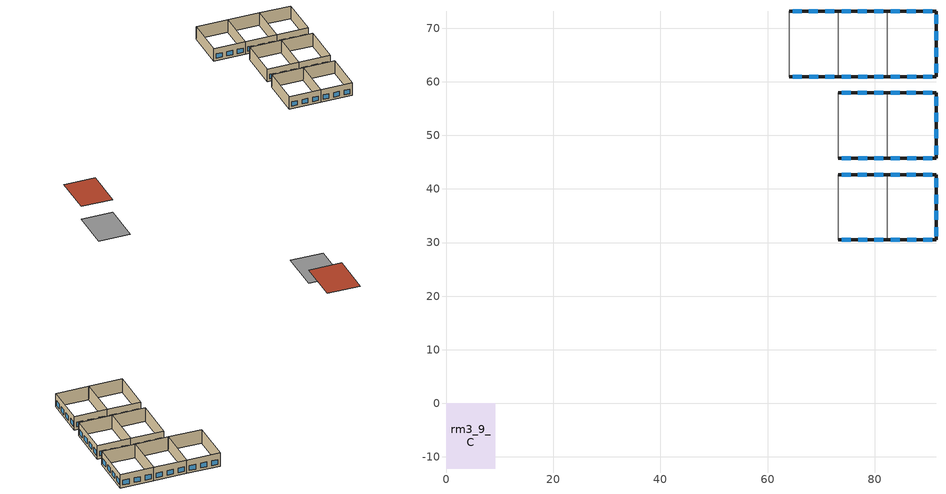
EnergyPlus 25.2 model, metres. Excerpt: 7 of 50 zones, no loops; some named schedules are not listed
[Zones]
rm3_9_C
 floor outside (SIMULATED_SL110): 0,-12.19 0,0 9.14,0 9.14,-12.19 z0
 wall outside (4_CONC_RADVA135): 82.3,42.67 73.15,42.67 / 73.15,30.48 82.3,30.48 z0:3.96
 wall to rm3_8_C (PARTITION115_rev): 73.15,42.67 73.15,30.48 z0:3.96
 wall to rm3_10_C (PARTITION115): 82.3,30.48 82.3,42.67 z0:3.96
 window (GT3): 81.59,42.67 79.92,42.67 / 78.55,42.67 76.87,42.67 / 75.5,42.67 73.82,42.67 / 73.85,30.48 75.53,30.48 / 76.9,30.48 78.58,30.48 / 79.95,30.48 81.62,30.48 z0.76:2.13
 roof outside (CONC_4_IN_NO96): 0,12.19 0,0 9.14,0 9.14,12.19 z3.96
rm3_10_C
 floor outside (SIMULATED_SL110): 0,-12.19 0,0 9.14,0 9.14,-12.19 z0
 wall outside (4_CONC_RADVA135): 82.3,30.48 91.44,30.48 91.44,42.67 82.3,42.67 z0:3.96
 window (GT3): 90.74,42.67 89.06,42.67 / 87.69,42.67 86.02,42.67 / 84.64,42.67 82.97,42.67 / 91.44,31.18 91.44,32.86 / 91.44,34.23 91.44,35.91 / 91.44,37.28 91.44,38.95 / 91.44,40.33 91.44,42 / 83,30.48 84.67,30.48 / 86.05,30.48 87.72,30.48 / 89.09,30.48 90.77,30.48 z0.76:2.13
 roof outside (CONC_4_IN_NO96): 0,12.19 0,0 9.14,0 9.14,12.19 z3.96
rm4_9_C
 floor outside (SIMULATED_SL110): 0,-12.19 0,0 9.14,0 9.14,-12.19 z0
 wall outside (4_CONC_RADVA135): 82.3,57.91 73.15,57.91 / 73.15,45.72 82.3,45.72 z0:3.96
 wall to rm4_8_C (PARTITION115_rev): 73.15,57.91 73.15,45.72 z0:3.96
 wall to rm4_10_C (PARTITION115): 82.3,45.72 82.3,57.91 z0:3.96
 window (GT3): 81.59,57.91 79.92,57.91 / 78.55,57.91 76.87,57.91 / 75.5,57.91 73.82,57.91 / 73.85,45.72 75.53,45.72 / 76.9,45.72 78.58,45.72 / 79.95,45.72 81.62,45.72 z0.76:2.13
 roof outside (CONC_4_IN_NO96): 0,12.19 0,0 9.14,0 9.14,12.19 z3.96
rm4_10_C
 floor outside (SIMULATED_SL110): 0,-12.19 0,0 9.14,0 9.14,-12.19 z0
 wall outside (4_CONC_RADVA135): 82.3,45.72 91.44,45.72 91.44,57.91 82.3,57.91 z0:3.96
 window (GT3): 90.74,57.91 89.06,57.91 / 87.69,57.91 86.02,57.91 / 84.64,57.91 82.97,57.91 / 91.44,46.42 91.44,48.1 / 91.44,49.47 91.44,51.15 / 91.44,52.52 91.44,54.19 / 91.44,55.56 91.44,57.24 / 83,45.72 84.67,45.72 / 86.05,45.72 87.72,45.72 / 89.09,45.72 90.77,45.72 z0.76:2.13
 roof outside (CONC_4_IN_NO96): 0,12.19 0,0 9.14,0 9.14,12.19 z3.96
rm5_8_C
 floor outside (SIMULATED_SL110): 0,-12.19 0,0 9.14,0 9.14,-12.19 z0
 wall outside (4_CONC_RADVA135): 73.15,73.15 64.01,73.15 / 64.01,60.96 73.15,60.96 z0:3.96
 wall to rm5_7_C (PARTITION115_rev): 64.01,73.15 64.01,60.96 z0:3.96
 wall to rm5_9_C (PARTITION115): 73.15,60.96 73.15,73.15 z0:3.96
 window (GT3): 72.45,73.15 70.78,73.15 / 69.4,73.15 67.73,73.15 / 66.36,73.15 64.68,73.15 / 64.71,60.96 66.39,60.96 / 67.76,60.96 69.43,60.96 / 70.81,60.96 72.48,60.96 z0.76:2.13
 roof outside (CONC_4_IN_NO96): 0,12.19 0,0 9.14,0 9.14,12.19 z3.96
rm5_9_C
 floor outside (SIMULATED_SL110): 0,-12.19 0,0 9.14,0 9.14,-12.19 z0
 wall outside (4_CONC_RADVA135): 82.3,73.15 73.15,73.15 / 73.15,60.96 82.3,60.96 z0:3.96
 wall to rm5_10_C (PARTITION115): 82.3,60.96 82.3,73.15 z0:3.96
 window (GT3): 81.59,73.15 79.92,73.15 / 78.55,73.15 76.87,73.15 / 75.5,73.15 73.82,73.15 / 73.85,60.96 75.53,60.96 / 76.9,60.96 78.58,60.96 / 79.95,60.96 81.62,60.96 z0.76:2.13
 roof outside (CONC_4_IN_NO96): 0,12.19 0,0 9.14,0 9.14,12.19 z3.96
rm5_10_C
 floor outside (SIMULATED_SL110): 0,-12.19 0,0 9.14,0 9.14,-12.19 z0
 wall outside (4_CONC_RADVA135): 82.3,60.96 91.44,60.96 91.44,73.15 82.3,73.15 z0:3.96
 window (GT3): 90.74,73.15 89.06,73.15 / 87.69,73.15 86.02,73.15 / 84.64,73.15 82.97,73.15 / 91.44,61.66 91.44,63.34 / 91.44,64.71 91.44,66.39 / 91.44,67.76 91.44,69.43 / 91.44,70.81 91.44,72.48 / 83,60.96 84.67,60.96 / 86.05,60.96 87.72,60.96 / 89.09,60.96 90.77,60.96 z0.76:2.13
 roof outside (CONC_4_IN_NO96): 0,12.19 0,0 9.14,0 9.14,12.19 z3.96
[Material] Roughness=MediumRough; Thermal Absorptance=0.9
Name | Thickness {m} | Conductivity {W/m-K} | Density {kg/m3} | Specific Heat {J/kg-K} | Solar Absorptance
CONC_4_IN_NO96__CC03_97 | 0.10159 | 1.310345 | 2242.584 | 836.7661 | 0.7
SIMULATED_SL110__IN05_111 | 0.245821 | 0.04324 | 9.611076 | 836.7661 | 0
SIMULATED_SL110__MAT357_112 | 0.4572 | 0.8648 | 1361.569 | 836.7661 | 0
SIMULATED_SL110__MAT356_113 | 0.3048 | 0.51888 | 1601.846 | 836.7661 | 0
PARTITION115__GP02_87 | 0.0158801 | 0.160161 | 800.923 | 836.7661 | 0.3
4_CONC_RADVA135__CC14_80 | 0.10159 | 1.801724 | 2242.584 | 836.7661 | 0.7
4_CONC_RADVA135__IN36_136 | 0.0762 | 0.034592 | 28.83323 | 1213.311 | 0.7
4_CONC_RADVA135__GP02_87 | 0.0158801 | 0.160161 | 800.923 | 836.7661 | 0.7
[Construction]
CONC_4_IN_NO96: CONC_4_IN_NO96__CC03_97
SIMULATED_SL110: SIMULATED_SL110__IN05_111, SIMULATED_SL110__MAT357_112, SIMULATED_SL110__MAT356_113
PARTITION115; PARTITION115_rev: PARTITION115__GP02_87, PARTITION115__WMF00_116, PARTITION115__GP02_87
4_CONC_RADVA135: 4_CONC_RADVA135__CC14_80, 4_CONC_RADVA135__IN36_136, 4_CONC_RADVA135__GP02_87
GT3: BRONZE 6MM
rm3_9_CFURNCONS: rm3_9_CFURN
rm3_10_CFURNCONS: rm3_10_CFURN
rm4_9_CFURNCONS: rm4_9_CFURN
rm4_10_CFURNCONS: rm4_10_CFURN
rm5_8_CFURNCONS: rm5_8_CFURN
rm5_9_CFURNCONS: rm5_9_CFURN
rm5_10_CFURNCONS: rm5_10_CFURN
[Material:NoMass]
PARTITION115__WMF00_116: Roughness=MediumRough; Thermal Resistance {m2-K/W}=0.107499; Thermal Absorptance=0.9; Solar Absorptance=0.3
[WindowMaterial:Glazing]
BRONZE 6MM: Optical Data Type=SpectralAverage; Thickness {m}=.006; Solar Transmittance at Normal Incidence=.482; Front Side Solar Reflectance at Normal Incidence=.054; Back Side Solar Reflectance at Normal Incidence=.054; Visible Transmittance at Normal Incidence=.534; Front Side Visible Reflectance at Normal Incidence=.057; Back Side Visible Reflectance at Normal Incidence=.057; Infrared Transmittance at Normal Incidence=0; Front Side Infrared Hemispherical Emissivity=.84; Back Side Infrared Hemispherical Emissivity=.84; Conductivity {W/m-K}=.9
[WindowMaterial:Shade] Solar Transmittance=0.8; Solar Reflectance=0.19; Visible Transmittance=0.8; Visible Reflectance=0.19; Infrared Hemispherical Emissivity=0.001; Infrared Transmittance=0.99; Thickness {m}=0.001; Conductivity {W/m-K}=10000; Shade to Glass Distance {m}=0.001; Top Opening Multiplier=0; Bottom Opening Multiplier=0; Left-Side Opening Multiplier=0; Right-Side Opening Multiplier=0; Airflow Permeability=0.8
Window1001WSM; Window2806WSM; Window2807WSM; Window1003WSM; Window2808WSM; Window2809WSM; Window1004WSM; Window2810WSM; Window2811WSM; Window2812WSM; Window1006WSM; Window2813WSM; Window2814WSM; Window1007WSM; Window2815WSM; Window2816WSM; Window1008WSM; Window2817WSM; Window2818WSM; Window1009WSM; Window2819WSM; Window2820WSM; Window1010WSM; Window2821WSM; Window2822WSM; Window1011WSM; Window2823WSM
[WindowProperty:ShadingControl] Shading Type=InteriorShade; Shading Control Type=AlwaysOn; Setpoint {W/m2, W or deg C}=10.9383; Shading Control Is Scheduled=NO; Glare Control Is Active=NO
Name | Shading Device Material
Window1001WSC | Window1001WSM
Window2806WSC | Window2806WSM
Window2807WSC | Window2807WSM
Window1003WSC | Window1003WSM
Window2808WSC | Window2808WSM
Window2809WSC | Window2809WSM
Window1004WSC | Window1004WSM
Window2810WSC | Window2810WSM
Window2811WSC | Window2811WSM
Window2812WSC | Window2812WSM
Window1006WSC | Window1006WSM
Window2813WSC | Window2813WSM
Window2814WSC | Window2814WSM
Window1007WSC | Window1007WSM
Window2815WSC | Window2815WSM
Window2816WSC | Window2816WSM
Window1008WSC | Window1008WSM
Window2817WSC | Window2817WSM
Window2818WSC | Window2818WSM
Window1009WSC | Window1009WSM
Window2819WSC | Window2819WSM
Window2820WSC | Window2820WSM
Window1010WSC | Window1010WSM
Window2821WSC | Window2821WSM
Window2822WSC | Window2822WSM
Window1011WSC | Window1011WSM
Window2823WSC | Window2823WSM
Window2824WSC | Window2824WSM
Window1012WSC | Window1012WSM
Window2825WSC | Window2825WSM
Window2826WSC | Window2826WSM
Window1013WSC | Window1013WSM
Window2827WSC | Window2827WSM
Window2828WSC | Window2828WSM
Window1014WSC | Window1014WSM
Window2829WSC | Window2829WSM
Window2830WSC | Window2830WSM
Window1015WSC | Window1015WSM
Window2831WSC | Window2831WSM
Window2832WSC | Window2832WSM
Window1016WSC | Window1016WSM
Window2833WSC | Window2833WSM
Window2834WSC | Window2834WSM
Window1017WSC | Window1017WSM
Window2835WSC | Window2835WSM
Window2836WSC | Window2836WSM
Window1018WSC | Window1018WSM
Window2837WSC | Window2837WSM
Window2838WSC | Window2838WSM
Window1005WSC | Window1005WSM
Window2839WSC | Window2839WSM
Window2840WSC | Window2840WSM
Window1019WSC | Window1019WSM
Window2841WSC | Window2841WSM
Window2842WSC | Window2842WSM
Window1020WSC | Window1020WSM
Window2843WSC | Window2843WSM
Window2844WSC | Window2844WSM
Window1021WSC | Window1021WSM
Window2845WSC | Window2845WSM
Window2846WSC | Window2846WSM
Window1022WSC | Window1022WSM
Window2847WSC | Window2847WSM
Window2848WSC | Window2848WSM
Window2849WSC | Window2849WSM
Window1023WSC | Window1023WSM
Window2850WSC | Window2850WSM
Window2851WSC | Window2851WSM
Window1024WSC | Window1024WSM
Window2852WSC | Window2852WSM
Window2853WSC | Window2853WSM
Window1025WSC | Window1025WSM
Window2854WSC | Window2854WSM
Window2855WSC | Window2855WSM
Window1026WSC | Window1026WSM
Window2856WSC | Window2856WSM
Window2857WSC | Window2857WSM
Window2858WSC | Window2858WSM
Window1027WSC | Window1027WSM
Window2859WSC | Window2859WSM
Window2860WSC | Window2860WSM
Window1028WSC | Window1028WSM
Window2861WSC | Window2861WSM
Window2862WSC | Window2862WSM
Window1029WSC | Window1029WSM
Window2863WSC | Window2863WSM
Window2864WSC | Window2864WSM
Window1030WSC | Window1030WSM
Window2865WSC | Window2865WSM
Window2866WSC | Window2866WSM
Window1031WSC | Window1031WSM
Window2867WSC | Window2867WSM
Window2868WSC | Window2868WSM
Window1032WSC | Window1032WSM
Window2869WSC | Window2869WSM
Window2870WSC | Window2870WSM
Window1033WSC | Window1033WSM
Window2871WSC | Window2871WSM
Window2872WSC | Window2872WSM
Window1034WSC | Window1034WSM
Window2873WSC | Window2873WSM
Window2874WSC | Window2874WSM
Window1035WSC | Window1035WSM
Window2875WSC | Window2875WSM
Window2876WSC | Window2876WSM
Window1036WSC | Window1036WSM
Window2877WSC | Window2877WSM
Window2878WSC | Window2878WSM
Window1037WSC | Window1037WSM
Window2879WSC | Window2879WSM
Window2880WSC | Window2880WSM
Window1038WSC | Window1038WSM
Window2881WSC | Window2881WSM
Window2882WSC | Window2882WSM
Window1039WSC | Window1039WSM
Window2883WSC | Window2883WSM
Window2884WSC | Window2884WSM
Window1040WSC | Window1040WSM
Window2885WSC | Window2885WSM
Window2886WSC | Window2886WSM
Window1041WSC | Window1041WSM
Window2887WSC | Window2887WSM
Window2888WSC | Window2888WSM
Window1042WSC | Window1042WSM
Window2889WSC | Window2889WSM
Window2890WSC | Window2890WSM
Window1043WSC | Window1043WSM
Window2891WSC | Window2891WSM
Window2892WSC | Window2892WSM
Window1044WSC | Window1044WSM
Window2893WSC | Window2893WSM
Window2894WSC | Window2894WSM
Window2895WSC | Window2895WSM
Window1045WSC | Window1045WSM
Window2896WSC | Window2896WSM
Window2897WSC | Window2897WSM
Window1046WSC | Window1046WSM
Window2898WSC | Window2898WSM
Window2899WSC | Window2899WSM
Window1047WSC | Window1047WSM
Window2900WSC | Window2900WSM
Window2901WSC | Window2901WSM
Window1048WSC | Window1048WSM
Window2902WSC | Window2902WSM
Window2903WSC | Window2903WSM
Window2904WSC | Window2904WSM
Window1049WSC | Window1049WSM
Window2905WSC | Window2905WSM
Window2906WSC | Window2906WSM
Window1050WSC | Window1050WSM
Window2907WSC | Window2907WSM
Window2908WSC | Window2908WSM
Window1051WSC | Window1051WSM
Window2909WSC | Window2909WSM
Window2910WSC | Window2910WSM
Window1052WSC | Window1052WSM
Window2911WSC | Window2911WSM
Window2912WSC | Window2912WSM
Window1053WSC | Window1053WSM
Window2913WSC | Window2913WSM
Window2914WSC | Window2914WSM
Window1054WSC | Window1054WSM
Window2915WSC | Window2915WSM
Window2916WSC | Window2916WSM
Window1055WSC | Window1055WSM
Window2917WSC | Window2917WSM
Window2918WSC | Window2918WSM
Window1056WSC | Window1056WSM
Window2919WSC | Window2919WSM
Window2920WSC | Window2920WSM
Window1057WSC | Window1057WSM
Window2921WSC | Window2921WSM
Window2922WSC | Window2922WSM
Window1058WSC | Window1058WSM
Window2923WSC | Window2923WSM
Window2924WSC | Window2924WSM
Window1059WSC | Window1059WSM
Window2925WSC | Window2925WSM
Window2926WSC | Window2926WSM
Window1060WSC | Window1060WSM
Window2927WSC | Window2927WSM
Window2928WSC | Window2928WSM
Window1061WSC | Window1061WSM
Window2929WSC | Window2929WSM
Window2930WSC | Window2930WSM
Window1062WSC | Window1062WSM
Window2931WSC | Window2931WSM
Window2932WSC | Window2932WSM
Window1063WSC | Window1063WSM
Window2933WSC | Window2933WSM
Window2934WSC | Window2934WSM
Window1064WSC | Window1064WSM
Window2935WSC | Window2935WSM
Window2936WSC | Window2936WSM
Window1065WSC | Window1065WSM
Window2937WSC | Window2937WSM
Window2938WSC | Window2938WSM
Window1066WSC | Window1066WSM
Window2939WSC | Window2939WSM
Window2940WSC | Window2940WSM
Window2941WSC | Window2941WSM
Window1067WSC | Window1067WSM
Window2942WSC | Window2942WSM
Window2943WSC | Window2943WSM
Window1068WSC | Window1068WSM
Window2944WSC | Window2944WSM
Window2945WSC | Window2945WSM
Window1069WSC | Window1069WSM
Window2946WSC | Window2946WSM
Window2947WSC | Window2947WSM
Window1070WSC | Window1070WSM
Window2948WSC | Window2948WSM
Window2949WSC | Window2949WSM
Window2950WSC | Window2950WSM
Window1071WSC | Window1071WSM
Window2951WSC | Window2951WSM
Window2952WSC | Window2952WSM
Window1072WSC | Window1072WSM
Window2953WSC | Window2953WSM
Window2954WSC | Window2954WSM
Window1073WSC | Window1073WSM
Window2955WSC | Window2955WSM
Window2956WSC | Window2956WSM
Window1074WSC | Window1074WSM
Window2957WSC | Window2957WSM
Window2958WSC | Window2958WSM
Window1075WSC | Window1075WSM
Window2959WSC | Window2959WSM
Window2960WSC | Window2960WSM
Window1076WSC | Window1076WSM
Window2961WSC | Window2961WSM
Window2962WSC | Window2962WSM
Window1077WSC | Window1077WSM
Window2963WSC | Window2963WSM
Window2964WSC | Window2964WSM
Window1078WSC | Window1078WSM
Window2965WSC | Window2965WSM
Window2966WSC | Window2966WSM
Window1079WSC | Window1079WSM
Window2967WSC | Window2967WSM
Window2968WSC | Window2968WSM
Window1080WSC | Window1080WSM
Window2969WSC | Window2969WSM
Window2970WSC | Window2970WSM
Window1081WSC | Window1081WSM
Window2971WSC | Window2971WSM
Window2972WSC | Window2972WSM
Window1082WSC | Window1082WSM
Window2973WSC | Window2973WSM
Window2974WSC | Window2974WSM
Window1083WSC | Window1083WSM
Window2975WSC | Window2975WSM
Window2976WSC | Window2976WSM
Window1084WSC | Window1084WSM
Window2977WSC | Window2977WSM
Window2978WSC | Window2978WSM
Window1085WSC | Window1085WSM
Window2979WSC | Window2979WSM
Window2980WSC | Window2980WSM
Window1086WSC | Window1086WSM
Window2981WSC | Window2981WSM
Window2982WSC | Window2982WSM
Window1087WSC | Window1087WSM
Window2983WSC | Window2983WSM
Window2984WSC | Window2984WSM
Window1088WSC | Window1088WSM
Window2985WSC | Window2985WSM
Window2986WSC | Window2986WSM
Window2987WSC | Window2987WSM
Window1089WSC | Window1089WSM
Window2988WSC | Window2988WSM
Window2989WSC | Window2989WSM
Window1090WSC | Window1090WSM
Window2990WSC | Window2990WSM
Window2991WSC | Window2991WSM
Window1091WSC | Window1091WSM
Window2992WSC | Window2992WSM
Window2993WSC | Window2993WSM
Window1092WSC | Window1092WSM
Window2994WSC | Window2994WSM
Window2995WSC | Window2995WSM
Window2996WSC | Window2996WSM
Window1093WSC | Window1093WSM
Window2997WSC | Window2997WSM
Window2998WSC | Window2998WSM
Window1094WSC | Window1094WSM
Window2999WSC | Window2999WSM
Window3000WSC | Window3000WSM
Window1095WSC | Window1095WSM
Window3001WSC | Window3001WSM
Window3002WSC | Window3002WSM
Window1096WSC | Window1096WSM
Window3003WSC | Window3003WSM
Window3004WSC | Window3004WSM
Window1097WSC | Window1097WSM
Window3005WSC | Window3005WSM
Window3006WSC | Window3006WSM
Window1098WSC | Window1098WSM
Window3007WSC | Window3007WSM
Window3008WSC | Window3008WSM
Window1099WSC | Window1099WSM
Window3009WSC | Window3009WSM
Window3010WSC | Window3010WSM
Window1100WSC | Window1100WSM
Window3011WSC | Window3011WSM
Window3012WSC | Window3012WSM
Window1101WSC | Window1101WSM
Window3013WSC | Window3013WSM
Window3014WSC | Window3014WSM
Window1102WSC | Window1102WSM
Window3015WSC | Window3015WSM
Window3016WSC | Window3016WSM
Window1103WSC | Window1103WSM
Window3017WSC | Window3017WSM
Window3018WSC | Window3018WSM
Window1104WSC | Window1104WSM
Window3019WSC | Window3019WSM
Window3020WSC | Window3020WSM
Window1105WSC | Window1105WSM
Window3021WSC | Window3021WSM
Window3022WSC | Window3022WSM
Window1106WSC | Window1106WSM
Window3023WSC | Window3023WSM
Window3024WSC | Window3024WSM
Window1107WSC | Window1107WSM
Window3025WSC | Window3025WSM
Window3026WSC | Window3026WSM
Window1108WSC | Window1108WSM
Window3027WSC | Window3027WSM
Window3028WSC | Window3028WSM
Window1109WSC | Window1109WSM
Window3029WSC | Window3029WSM
Window3030WSC | Window3030WSM
Window1110WSC | Window1110WSM
Window3031WSC | Window3031WSM
Window3032WSC | Window3032WSM
Window3033WSC | Window3033WSM
Window1111WSC | Window1111WSM
Window3034WSC | Window3034WSM
Window3035WSC | Window3035WSM
[Zone] Type=1; Multiplier=1; Ceiling Height {m}=3.9624; Volume {m3}=441.7421
rm3_9_C; rm3_10_C; rm4_9_C; rm4_10_C; rm5_8_C; rm5_9_C; rm5_10_C
[People] Number of People Schedule=OffOcc; Number of People Calculation Method=People; Number of People=4.363636; Fraction Radiant=0.3
Name | Zone or ZoneList | Activity Level Schedule
rm3_9_C_PEOPLE | rm3_9_C | rm3_9_CActSched
rm3_10_C_PEOPLE | rm3_10_C | rm3_10_CActSched
rm4_9_C_PEOPLE | rm4_9_C | rm4_9_CActSched
rm4_10_C_PEOPLE | rm4_10_C | rm4_10_CActSched
rm5_8_C_PEOPLE | rm5_8_C | rm5_8_CActSched
rm5_9_C_PEOPLE | rm5_9_C | rm5_9_CActSched
rm5_10_C_PEOPLE | rm5_10_C | rm5_10_CActSched
[Lights] Schedule=OffLgt; Design Level Calculation Method=LightingLevel; Lighting Level {W}=2400; Return Air Fraction=0; Fraction Radiant=0.59; Fraction Visible=0.1; Fraction Replaceable=0
Name | Zone or ZoneList
rm3_9_C_LIGHTS | rm3_9_C
rm3_10_C_LIGHTS | rm3_10_C
rm4_9_C_LIGHTS | rm4_9_C
rm4_10_C_LIGHTS | rm4_10_C
rm5_8_C_LIGHTS | rm5_8_C
rm5_9_C_LIGHTS | rm5_9_C
rm5_10_C_LIGHTS | rm5_10_C
[ElectricEquipment] Schedule=OffLgt; Design Level Calculation Method=EquipmentLevel; Design Level {W}=900.0001; Fraction Latent=0; Fraction Radiant=0.7; Fraction Lost=0
Name | Zone or ZoneList
rm3_9_C_EQUIP | rm3_9_C
rm3_10_C_EQUIP | rm3_10_C
rm4_9_C_EQUIP | rm4_9_C
rm4_10_C_EQUIP | rm4_10_C
rm5_8_C_EQUIP | rm5_8_C
rm5_9_C_EQUIP | rm5_9_C
rm5_10_C_EQUIP | rm5_10_C
[ZoneInfiltration:DesignFlowRate] Schedule=OffInf; Design Flow Rate Calculation Method=Flow/Zone; Design Flow Rate {m3/s}=0.0173681; Constant Term Coefficient=0; Temperature Term Coefficient=0; Velocity Term Coefficient=0.224; Velocity Squared Term Coefficient=0
Name | Zone or ZoneList
rm3_9_C_INFILT | rm3_9_C
rm3_10_C_INFILT | rm3_10_C
rm4_9_C_INFILT | rm4_9_C
rm4_10_C_INFILT | rm4_10_C
rm5_8_C_INFILT | rm5_8_C
rm5_9_C_INFILT | rm5_9_C
rm5_10_C_INFILT | rm5_10_C
[InternalMass] Surface Area {m2}=111.4836
Name | Construction | Zone
rm3_9_CFURNMASS | rm3_9_CFURNCONS | rm3_9_C
rm3_10_CFURNMASS | rm3_10_CFURNCONS | rm3_10_C
rm4_9_CFURNMASS | rm4_9_CFURNCONS | rm4_9_C
rm4_10_CFURNMASS | rm4_10_CFURNCONS | rm4_10_C
rm5_8_CFURNMASS | rm5_8_CFURNCONS | rm5_8_C
rm5_9_CFURNMASS | rm5_9_CFURNCONS | rm5_9_C
rm5_10_CFURNMASS | rm5_10_CFURNCONS | rm5_10_C
